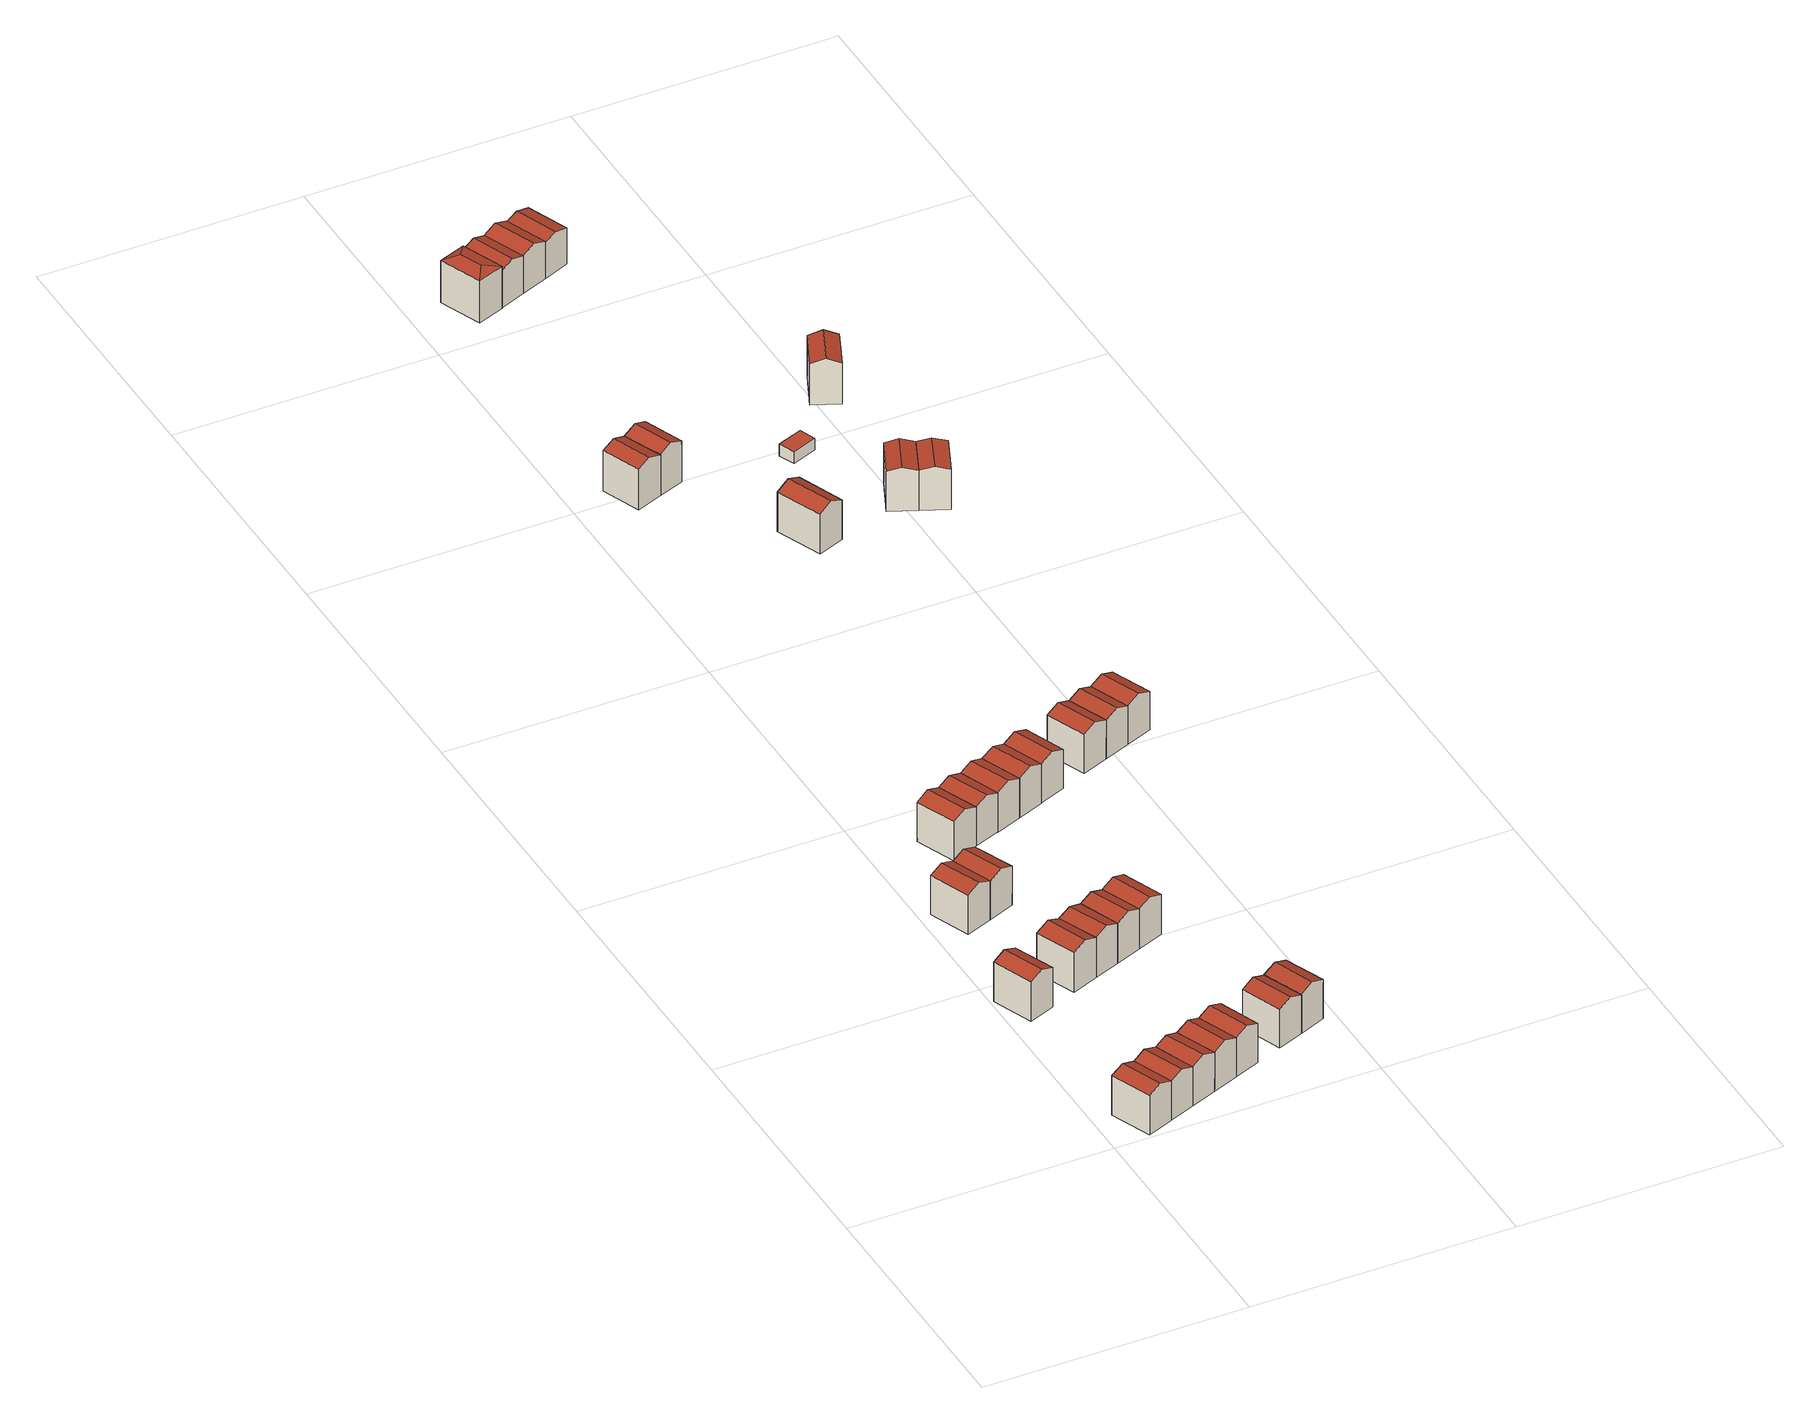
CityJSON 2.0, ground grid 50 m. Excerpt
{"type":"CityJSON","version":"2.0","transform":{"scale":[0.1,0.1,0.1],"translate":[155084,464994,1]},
"CityObjects":{
"building1":{"type":"Building","attributes":{"b3_bag_bag_overlap":0,"b3_bouwlagen":3,"b3_dak_type":"slanted","b3_extrusie":"standard","b3_h_dak_50p":9.57,"b3_h_dak_70p":9.92,"b3_h_dak_max":10.9,"b3_h_dak_min":7.51,"b3_h_maaiveld":1.79,"b3_h_nok":10.97,"b3_is_glas_dak":false,"b3_kas_warenhuis":false,"b3_kwaliteitsindicator":true,"b3_mutatie_ahn3_ahn4":false,"b3_mutatie_ahn4_ahn5":false,"b3_n_nok":1,"b3_n_vlakken":3,"b3_opp_buitenmuur":63.21,"b3_opp_dak_plat":0,"b3_opp_dak_schuin":59.19,"b3_opp_grond":45.52,"b3_opp_scheidingsmuur":123.65,"b3_rmse_lod12":1.19,"b3_rmse_lod13":1.19,"b3_rmse_lod22":0.216,"b3_t_run":28,"b3_val3dity_lod12":"[]","b3_val3dity_lod13":"[]","b3_val3dity_lod22":"[]","b3_volume_lod12":371.39,"b3_volume_lod13":371.39,"b3_volume_lod22":339.4,"geconstateerd":false,"oorspronkelijkbouwjaar":1986,"status":"Pand in gebruik"},"children":["building1-1"]},
"building1-1":{"type":"BuildingPart","parents":["building1"],"geometry":[{"type":"Solid","lod":"2.2","boundaries":[[[[0,1,2,3]],[[4,5,6,7]],[[5,4,1,0]],[[4,7,8,2,1]],[[9,8,7,6]],[[8,9,3,2]],[[9,6,5,0,3]]]],"semantics":{"surfaces":[{"type":"GroundSurface"},{"type":"RoofSurface"},{"type":"WallSurface"}],"values":[[0,1,2,2,1,2,2]]}}]},
"building2":{"type":"Building","attributes":{"b3_bag_bag_overlap":0,"b3_bouwlagen":3,"b3_dak_type":"slanted","b3_extrusie":"standard","b3_h_dak_50p":9.21,"b3_h_dak_70p":9.93,"b3_h_dak_max":10.89,"b3_h_dak_min":7.52,"b3_h_maaiveld":1.79,"b3_h_nok":10.96,"b3_is_glas_dak":false,"b3_kas_warenhuis":false,"b3_kwaliteitsindicator":true,"b3_mutatie_ahn3_ahn4":false,"b3_mutatie_ahn4_ahn5":false,"b3_n_nok":1,"b3_n_vlakken":2,"b3_opp_buitenmuur":62.55,"b3_opp_dak_plat":0,"b3_opp_dak_schuin":59.15,"b3_opp_grond":45.51,"b3_opp_scheidingsmuur":123.66,"b3_rmse_lod12":1.22,"b3_rmse_lod13":1.22,"b3_rmse_lod22":0.0332,"b3_t_run":32,"b3_val3dity_lod12":"[]","b3_val3dity_lod13":"[]","b3_val3dity_lod22":"[]","b3_volume_lod12":369.56,"b3_volume_lod13":369.56,"b3_volume_lod22":338.26,"geconstateerd":false,"oorspronkelijkbouwjaar":1986,"status":"Pand in gebruik"},"children":["building2-1"]},
"building2-1":{"type":"BuildingPart","parents":["building2"],"geometry":[{"type":"Solid","lod":"2.2","boundaries":[[[[10,11,3,2]],[[12,13,14,15]],[[13,12,11,10]],[[12,15,16,3,11]],[[17,16,15,14]],[[16,17,2,3]],[[17,14,13,10,2]]]],"semantics":{"surfaces":[{"type":"GroundSurface"},{"type":"RoofSurface"},{"type":"WallSurface"}],"values":[[0,1,2,2,1,2,2]]}}]},
"building3":{"type":"Building","attributes":{"b3_bag_bag_overlap":0,"b3_bouwlagen":3,"b3_dak_type":"slanted","b3_extrusie":"standard","b3_h_dak_50p":9.22,"b3_h_dak_70p":9.88,"b3_h_dak_max":10.93,"b3_h_dak_min":7.5,"b3_h_maaiveld":1.59,"b3_h_nok":10.94,"b3_is_glas_dak":false,"b3_kas_warenhuis":false,"b3_kwaliteitsindicator":true,"b3_mutatie_ahn3_ahn4":false,"b3_mutatie_ahn4_ahn5":false,"b3_n_nok":1,"b3_n_vlakken":2,"b3_opp_buitenmuur":64.12,"b3_opp_dak_plat":0,"b3_opp_dak_schuin":59.35,"b3_opp_grond":45.55,"b3_opp_scheidingsmuur":126.65,"b3_rmse_lod12":1.21,"b3_rmse_lod13":1.21,"b3_rmse_lod22":0.015,"b3_t_run":23,"b3_val3dity_lod12":"[]","b3_val3dity_lod13":"[]","b3_val3dity_lod22":"[]","b3_volume_lod12":376,"b3_volume_lod13":376,"b3_volume_lod22":346.13,"geconstateerd":false,"oorspronkelijkbouwjaar":1986,"status":"Pand in gebruik"},"children":["building3-1"]},
"building3-1":{"type":"BuildingPart","parents":["building3"],"geometry":[{"type":"Solid","lod":"2.2","boundaries":[[[[18,19,20,21]],[[22,23,24,25]],[[23,22,19,18]],[[22,25,26,20,19]],[[27,26,25,24]],[[26,27,21,20]],[[27,24,23,18,21]]]],"semantics":{"surfaces":[{"type":"GroundSurface"},{"type":"RoofSurface"},{"type":"WallSurface"}],"values":[[0,1,2,2,1,2,2]]}}]},
"building4":{"type":"Building","attributes":{"b3_bag_bag_overlap":0,"b3_bouwlagen":3,"b3_dak_type":"slanted","b3_extrusie":"standard","b3_h_dak_50p":9.2,"b3_h_dak_70p":9.89,"b3_h_dak_max":10.91,"b3_h_dak_min":7.52,"b3_h_maaiveld":1.79,"b3_h_nok":10.92,"b3_is_glas_dak":false,"b3_kas_warenhuis":false,"b3_kwaliteitsindicator":true,"b3_mutatie_ahn3_ahn4":false,"b3_mutatie_ahn4_ahn5":false,"b3_n_nok":1,"b3_n_vlakken":2,"b3_opp_buitenmuur":61.74,"b3_opp_dak_plat":0,"b3_opp_dak_schuin":59.28,"b3_opp_grond":45.51,"b3_opp_scheidingsmuur":123.32,"b3_rmse_lod12":1.21,"b3_rmse_lod13":1.21,"b3_rmse_lod22":0.0141,"b3_t_run":23,"b3_val3dity_lod12":"[]","b3_val3dity_lod13":"[]","b3_val3dity_lod22":"[]","b3_volume_lod12":367.43,"b3_volume_lod13":367.43,"b3_volume_lod22":336.53,"geconstateerd":false,"oorspronkelijkbouwjaar":1986,"status":"Pand in gebruik"},"children":["building4-1"]},
"building4-1":{"type":"BuildingPart","parents":["building4"],"geometry":[{"type":"Solid","lod":"2.2","boundaries":[[[[28,29,11,10]],[[30,31,32,33]],[[31,30,29,28]],[[30,33,12,11,29]],[[13,12,33,32]],[[12,13,10,11]],[[13,32,31,28,10]]]],"semantics":{"surfaces":[{"type":"GroundSurface"},{"type":"RoofSurface"},{"type":"WallSurface"}],"values":[[0,1,2,2,1,2,2]]}}]},
"building5":{"type":"Building","attributes":{"b3_bag_bag_overlap":0,"b3_bouwlagen":3,"b3_dak_type":"slanted","b3_extrusie":"standard","b3_h_dak_50p":9.19,"b3_h_dak_70p":9.92,"b3_h_dak_max":10.9,"b3_h_dak_min":7.54,"b3_h_maaiveld":1.79,"b3_h_nok":10.95,"b3_is_glas_dak":false,"b3_kas_warenhuis":false,"b3_kwaliteitsindicator":true,"b3_mutatie_ahn3_ahn4":false,"b3_mutatie_ahn4_ahn5":false,"b3_n_nok":1,"b3_n_vlakken":2,"b3_opp_buitenmuur":62.65,"b3_opp_dak_plat":0,"b3_opp_dak_schuin":59.19,"b3_opp_grond":45.51,"b3_opp_scheidingsmuur":123.49,"b3_rmse_lod12":1.23,"b3_rmse_lod13":1.23,"b3_rmse_lod22":0.0366,"b3_t_run":32,"b3_val3dity_lod12":"[]","b3_val3dity_lod13":"[]","b3_val3dity_lod22":"[]","b3_volume_lod12":368.09,"b3_volume_lod13":368.09,"b3_volume_lod22":338.19,"geconstateerd":false,"oorspronkelijkbouwjaar":1986,"status":"Pand in gebruik"},"children":["building5-1"]},
"building5-1":{"type":"BuildingPart","parents":["building5"],"geometry":[{"type":"Solid","lod":"2.2","boundaries":[[[[34,35,29,28]],[[36,37,38,39]],[[37,36,35,34]],[[36,39,30,29,35]],[[31,30,39,38]],[[30,31,28,29]],[[31,38,37,34,28]]]],"semantics":{"surfaces":[{"type":"GroundSurface"},{"type":"RoofSurface"},{"type":"WallSurface"}],"values":[[0,1,2,2,1,2,2]]}}]},
"building6":{"type":"Building","attributes":{"b3_bag_bag_overlap":0,"b3_bouwlagen":3,"b3_dak_type":"slanted","b3_extrusie":"standard","b3_h_dak_50p":9.23,"b3_h_dak_70p":9.88,"b3_h_dak_max":10.94,"b3_h_dak_min":7.5,"b3_h_maaiveld":1.81,"b3_h_nok":10.95,"b3_is_glas_dak":false,"b3_kas_warenhuis":false,"b3_kwaliteitsindicator":true,"b3_mutatie_ahn3_ahn4":false,"b3_mutatie_ahn4_ahn5":false,"b3_n_nok":1,"b3_n_vlakken":2,"b3_opp_buitenmuur":63.54,"b3_opp_dak_plat":0,"b3_opp_dak_schuin":59.78,"b3_opp_grond":46.08,"b3_opp_scheidingsmuur":122.93,"b3_rmse_lod12":1.23,"b3_rmse_lod13":1.23,"b3_rmse_lod22":0.0319,"b3_t_run":31,"b3_val3dity_lod12":"[]","b3_val3dity_lod13":"[]","b3_val3dity_lod22":"[]","b3_volume_lod12":371.84,"b3_volume_lod13":371.84,"b3_volume_lod22":341.47,"geconstateerd":false,"oorspronkelijkbouwjaar":1986,"status":"Pand in gebruik"},"children":["building6-1"]},
"building6-1":{"type":"BuildingPart","parents":["building6"],"geometry":[{"type":"Solid","lod":"2.2","boundaries":[[[[40,41,42,43]],[[44,45,46,47]],[[45,44,41,40]],[[44,47,48,42,41]],[[49,48,47,46]],[[48,49,43,42]],[[49,46,45,40,43]]]],"semantics":{"surfaces":[{"type":"GroundSurface"},{"type":"RoofSurface"},{"type":"WallSurface"}],"values":[[0,1,2,2,1,2,2]]}}]},
"building7":{"type":"Building","attributes":{"b3_bag_bag_overlap":0,"b3_bouwlagen":3,"b3_dak_type":"slanted","b3_extrusie":"standard","b3_h_dak_50p":9.2,"b3_h_dak_70p":9.91,"b3_h_dak_max":10.94,"b3_h_dak_min":7.54,"b3_h_maaiveld":1.59,"b3_h_nok":10.96,"b3_is_glas_dak":false,"b3_kas_warenhuis":false,"b3_kwaliteitsindicator":true,"b3_mutatie_ahn3_ahn4":false,"b3_mutatie_ahn4_ahn5":false,"b3_n_nok":1,"b3_n_vlakken":2,"b3_opp_buitenmuur":65.52,"b3_opp_dak_plat":0,"b3_opp_dak_schuin":59.29,"b3_opp_grond":45.55,"b3_opp_scheidingsmuur":126.24,"b3_rmse_lod12":1.23,"b3_rmse_lod13":1.23,"b3_rmse_lod22":0.0423,"b3_t_run":24,"b3_val3dity_lod12":"[]","b3_val3dity_lod13":"[]","b3_val3dity_lod22":"[]","b3_volume_lod12":378.35,"b3_volume_lod13":378.35,"b3_volume_lod22":347.65,"geconstateerd":false,"oorspronkelijkbouwjaar":1986,"status":"Pand in gebruik"},"children":["building7-1"]},
"building7-1":{"type":"BuildingPart","parents":["building7"],"geometry":[{"type":"Solid","lod":"2.2","boundaries":[[[[50,51,52,53]],[[54,55,56,57]],[[55,54,51,50]],[[54,57,58,52,51]],[[59,58,57,56]],[[58,59,53,52]],[[59,56,55,50,53]]]],"semantics":{"surfaces":[{"type":"GroundSurface"},{"type":"RoofSurface"},{"type":"WallSurface"}],"values":[[0,1,2,2,1,2,2]]}}]},
"building8":{"type":"Building","attributes":{"b3_bag_bag_overlap":0,"b3_bouwlagen":3,"b3_dak_type":"slanted","b3_extrusie":"standard","b3_h_dak_50p":9.73,"b3_h_dak_70p":9.93,"b3_h_dak_max":10.87,"b3_h_dak_min":7.56,"b3_h_maaiveld":1.79,"b3_h_nok":10.98,"b3_is_glas_dak":false,"b3_kas_warenhuis":false,"b3_kwaliteitsindicator":true,"b3_mutatie_ahn3_ahn4":false,"b3_mutatie_ahn4_ahn5":false,"b3_n_nok":1,"b3_n_vlakken":3,"b3_opp_buitenmuur":70.1,"b3_opp_dak_plat":0,"b3_opp_dak_schuin":65.1,"b3_opp_grond":45.51,"b3_opp_scheidingsmuur":124.49,"b3_rmse_lod12":1.22,"b3_rmse_lod13":1.22,"b3_rmse_lod22":0.113,"b3_t_run":24,"b3_val3dity_lod12":"[]","b3_val3dity_lod13":"[]","b3_val3dity_lod22":"[]","b3_volume_lod12":370.8,"b3_volume_lod13":370.8,"b3_volume_lod22":342.96,"geconstateerd":false,"oorspronkelijkbouwjaar":1986,"status":"Pand in gebruik"},"children":["building8-1"]},
"building8-1":{"type":"BuildingPart","parents":["building8"],"geometry":[{"type":"Solid","lod":"2.2","boundaries":[[[[60,61,35,34]],[[62,63,64,65]],[[63,62,61,60]],[[62,65,36,35,61]],[[37,36,65,64]],[[36,37,34,35]],[[37,64,63,60,34]]]],"semantics":{"surfaces":[{"type":"GroundSurface"},{"type":"RoofSurface"},{"type":"WallSurface"}],"values":[[0,1,2,2,1,2,2]]}}]},
"building9":{"type":"Building","attributes":{"b3_bag_bag_overlap":0,"b3_bouwlagen":3,"b3_dak_type":"slanted","b3_extrusie":"standard","b3_h_dak_50p":9.16,"b3_h_dak_70p":9.91,"b3_h_dak_max":10.93,"b3_h_dak_min":7.51,"b3_h_maaiveld":1.77,"b3_h_nok":10.93,"b3_is_glas_dak":false,"b3_kas_warenhuis":false,"b3_kwaliteitsindicator":true,"b3_mutatie_ahn3_ahn4":false,"b3_mutatie_ahn4_ahn5":false,"b3_n_nok":1,"b3_n_vlakken":2,"b3_opp_buitenmuur":124.69,"b3_opp_dak_plat":0,"b3_opp_dak_schuin":60.1,"b3_opp_grond":46.03,"b3_opp_scheidingsmuur":61.59,"b3_rmse_lod12":1.23,"b3_rmse_lod13":1.23,"b3_rmse_lod22":0.0224,"b3_t_run":31,"b3_val3dity_lod12":"[]","b3_val3dity_lod13":"[]","b3_val3dity_lod22":"[]","b3_volume_lod12":371.54,"b3_volume_lod13":371.54,"b3_volume_lod22":341.38,"geconstateerd":false,"oorspronkelijkbouwjaar":1986,"status":"Pand in gebruik"},"children":["building9-1"]},
"building9-1":{"type":"BuildingPart","parents":["building9"],"geometry":[{"type":"Solid","lod":"2.2","boundaries":[[[[41,40,66,67]],[[68,69,70,71]],[[69,68,40,41]],[[68,71,72,66,40]],[[73,72,71,70]],[[72,73,67,66]],[[73,70,69,41,67]]]],"semantics":{"surfaces":[{"type":"GroundSurface"},{"type":"RoofSurface"},{"type":"WallSurface"}],"values":[[0,1,2,2,1,2,2]]}}]},
"building10":{"type":"Building","attributes":{"b3_bag_bag_overlap":0,"b3_bouwlagen":3,"b3_dak_type":"slanted","b3_extrusie":"standard","b3_h_dak_50p":9.15,"b3_h_dak_70p":9.87,"b3_h_dak_max":10.9,"b3_h_dak_min":7.54,"b3_h_maaiveld":1.59,"b3_h_nok":10.94,"b3_is_glas_dak":false,"b3_kas_warenhuis":false,"b3_kwaliteitsindicator":true,"b3_mutatie_ahn3_ahn4":false,"b3_mutatie_ahn4_ahn5":false,"b3_n_nok":1,"b3_n_vlakken":2,"b3_opp_buitenmuur":63.95,"b3_opp_dak_plat":0,"b3_opp_dak_schuin":59.28,"b3_opp_grond":45.54,"b3_opp_scheidingsmuur":126.84,"b3_rmse_lod12":1.24,"b3_rmse_lod13":1.24,"b3_rmse_lod22":0.0258,"b3_t_run":24,"b3_val3dity_lod12":"[]","b3_val3dity_lod13":"[]","b3_val3dity_lod22":"[]","b3_volume_lod12":376.8,"b3_volume_lod13":376.8,"b3_volume_lod22":346,"geconstateerd":false,"oorspronkelijkbouwjaar":1986,"status":"Pand in gebruik"},"children":["building10-1"]},
"building10-1":{"type":"BuildingPart","parents":["building10"],"geometry":[{"type":"Solid","lod":"2.2","boundaries":[[[[52,74,75,53]],[[58,76,77,74,52]],[[78,77,76,79]],[[77,78,75,74]],[[78,79,59,53,75]],[[58,59,79,76]],[[59,58,52,53]]]],"semantics":{"surfaces":[{"type":"GroundSurface"},{"type":"WallSurface"},{"type":"RoofSurface"}],"values":[[0,1,2,1,1,2,1]]}}]},
"building11":{"type":"Building","attributes":{"b3_bag_bag_overlap":0,"b3_bouwlagen":3,"b3_dak_type":"slanted","b3_extrusie":"standard","b3_h_dak_50p":9.21,"b3_h_dak_70p":9.93,"b3_h_dak_max":10.91,"b3_h_dak_min":7.51,"b3_h_maaiveld":1.78,"b3_h_nok":10.93,"b3_is_glas_dak":false,"b3_kas_warenhuis":false,"b3_kwaliteitsindicator":true,"b3_mutatie_ahn3_ahn4":false,"b3_mutatie_ahn4_ahn5":false,"b3_n_nok":1,"b3_n_vlakken":2,"b3_opp_buitenmuur":123.93,"b3_opp_dak_plat":0,"b3_opp_dak_schuin":59.59,"b3_opp_grond":45.73,"b3_opp_scheidingsmuur":61.86,"b3_rmse_lod12":1.23,"b3_rmse_lod13":1.23,"b3_rmse_lod22":0.0136,"b3_t_run":38,"b3_val3dity_lod12":"[]","b3_val3dity_lod13":"[]","b3_val3dity_lod22":"[]","b3_volume_lod12":370.49,"b3_volume_lod13":370.49,"b3_volume_lod22":338.74,"geconstateerd":false,"oorspronkelijkbouwjaar":1986,"status":"Pand in gebruik"},"children":["building11-1"]},
"building11-1":{"type":"BuildingPart","parents":["building11"],"geometry":[{"type":"Solid","lod":"2.2","boundaries":[[[[80,81,82,83]],[[84,85,86,81,80]],[[87,86,85,88]],[[86,87,82,81]],[[87,88,89,83,82]],[[84,89,88,85]],[[89,84,80,83]]]],"semantics":{"surfaces":[{"type":"GroundSurface"},{"type":"WallSurface"},{"type":"RoofSurface"}],"values":[[0,1,2,1,1,2,1]]}}]},
"building12":{"type":"Building","attributes":{"b3_bag_bag_overlap":0,"b3_bouwlagen":3,"b3_dak_type":"slanted","b3_extrusie":"standard","b3_h_dak_50p":9.18,"b3_h_dak_70p":9.89,"b3_h_dak_max":10.93,"b3_h_dak_min":7.49,"b3_h_maaiveld":1.59,"b3_h_nok":10.94,"b3_is_glas_dak":false,"b3_kas_warenhuis":false,"b3_kwaliteitsindicator":true,"b3_mutatie_ahn3_ahn4":false,"b3_mutatie_ahn4_ahn5":false,"b3_n_nok":1,"b3_n_vlakken":2,"b3_opp_buitenmuur":64.25,"b3_opp_dak_plat":0,"b3_opp_dak_schuin":59.3,"b3_opp_grond":45.53,"b3_opp_scheidingsmuur":126.75,"b3_rmse_lod12":1.23,"b3_rmse_lod13":1.23,"b3_rmse_lod22":0.0129,"b3_t_run":32,"b3_val3dity_lod12":"[]","b3_val3dity_lod13":"[]","b3_val3dity_lod22":"[]","b3_volume_lod12":376.88,"b3_volume_lod13":376.88,"b3_volume_lod22":346.39,"geconstateerd":false,"oorspronkelijkbouwjaar":1986,"status":"Pand in gebruik"},"children":["building12-1"]},
"building12-1":{"type":"BuildingPart","parents":["building12"],"geometry":[{"type":"Solid","lod":"2.2","boundaries":[[[[75,74,90,91]],[[77,78,92,93]],[[78,77,74,75]],[[77,93,94,90,74]],[[95,94,93,92]],[[94,95,91,90]],[[95,92,78,75,91]]]],"semantics":{"surfaces":[{"type":"GroundSurface"},{"type":"RoofSurface"},{"type":"WallSurface"}],"values":[[0,1,2,2,1,2,2]]}}]},
"building13":{"type":"Building","attributes":{"b3_bag_bag_overlap":0,"b3_bouwlagen":3,"b3_dak_type":"slanted","b3_extrusie":"standard","b3_h_dak_50p":9.15,"b3_h_dak_70p":9.85,"b3_h_dak_max":10.9,"b3_h_dak_min":7.49,"b3_h_maaiveld":1.79,"b3_h_nok":10.91,"b3_is_glas_dak":false,"b3_kas_warenhuis":false,"b3_kwaliteitsindicator":true,"b3_mutatie_ahn3_ahn4":false,"b3_mutatie_ahn4_ahn5":false,"b3_n_nok":1,"b3_n_vlakken":2,"b3_opp_buitenmuur":61.86,"b3_opp_dak_plat":0,"b3_opp_dak_schuin":59.13,"b3_opp_grond":45.5,"b3_opp_scheidingsmuur":123.39,"b3_rmse_lod12":1.22,"b3_rmse_lod13":1.22,"b3_rmse_lod22":0.0129,"b3_t_run":21,"b3_val3dity_lod12":"[]","b3_val3dity_lod13":"[]","b3_val3dity_lod22":"[]","b3_volume_lod12":366.51,"b3_volume_lod13":366.51,"b3_volume_lod22":336.6,"geconstateerd":false,"oorspronkelijkbouwjaar":1986,"status":"Pand in gebruik"},"children":["building13-1"]},
"building13-1":{"type":"BuildingPart","parents":["building13"],"geometry":[{"type":"Solid","lod":"2.2","boundaries":[[[[96,97,98,99]],[[100,101,102,103]],[[101,100,97,96]],[[100,103,104,98,97]],[[105,104,103,102]],[[104,105,99,98]],[[105,102,101,96,99]]]],"semantics":{"surfaces":[{"type":"GroundSurface"},{"type":"RoofSurface"},{"type":"WallSurface"}],"values":[[0,1,2,2,1,2,2]]}}]},
"building14":{"type":"Building","attributes":{"b3_bag_bag_overlap":0,"b3_bouwlagen":3,"b3_dak_type":"slanted","b3_extrusie":"standard","b3_h_dak_50p":9.17,"b3_h_dak_70p":9.9,"b3_h_dak_max":10.9,"b3_h_dak_min":7.5,"b3_h_maaiveld":1.76,"b3_h_nok":10.92,"b3_is_glas_dak":false,"b3_kas_warenhuis":false,"b3_kwaliteitsindicator":true,"b3_mutatie_ahn3_ahn4":false,"b3_mutatie_ahn4_ahn5":false,"b3_n_nok":1,"b3_n_vlakken":2,"b3_opp_buitenmuur":62.11,"b3_opp_dak_plat":0,"b3_opp_dak_schuin":59.36,"b3_opp_grond":45.6,"b3_opp_scheidingsmuur":123.78,"b3_rmse_lod12":1.23,"b3_rmse_lod13":1.23,"b3_rmse_lod22":0.0158,"b3_t_run":23,"b3_val3dity_lod12":"[]","b3_val3dity_lod13":"[]","b3_val3dity_lod22":"[]","b3_volume_lod12":369.18,"b3_volume_lod13":369.18,"b3_volume_lod22":338.16,"geconstateerd":false,"oorspronkelijkbouwjaar":1986,"status":"Pand in gebruik"},"children":["building14-1"]},
"building14-1":{"type":"BuildingPart","parents":["building14"],"geometry":[{"type":"Solid","lod":"2.2","boundaries":[[[[80,83,106,107]],[[89,84,108,109]],[[84,89,83,80]],[[89,109,110,106,83]],[[111,110,109,108]],[[110,111,107,106]],[[111,108,84,80,107]]]],"semantics":{"surfaces":[{"type":"GroundSurface"},{"type":"RoofSurface"},{"type":"WallSurface"}],"values":[[0,1,2,2,1,2,2]]}}]},
"building15":{"type":"Building","attributes":{"b3_bag_bag_overlap":0,"b3_bouwlagen":3,"b3_dak_type":"slanted","b3_extrusie":"standard","b3_h_dak_50p":9.13,"b3_h_dak_70p":9.87,"b3_h_dak_max":10.92,"b3_h_dak_min":7.53,"b3_h_maaiveld":1.61,"b3_h_nok":10.94,"b3_is_glas_dak":false,"b3_kas_warenhuis":false,"b3_kwaliteitsindicator":true,"b3_mutatie_ahn3_ahn4":false,"b3_mutatie_ahn4_ahn5":false,"b3_n_nok":1,"b3_n_vlakken":2,"b3_opp_buitenmuur":127.01,"b3_opp_dak_plat":0,"b3_opp_dak_schuin":59.32,"b3_opp_grond":45.52,"b3_opp_scheidingsmuur":63.29,"b3_rmse_lod12":1.24,"b3_rmse_lod13":1.24,"b3_rmse_lod22":0.018,"b3_t_run":39,"b3_val3dity_lod12":"[]","b3_val3dity_lod13":"[]","b3_val3dity_lod22":"[]","b3_volume_lod12":375.11,"b3_volume_lod13":375.11,"b3_volume_lod22":345.21,"geconstateerd":false,"oorspronkelijkbouwjaar":1986,"status":"Pand in gebruik"},"children":["building15-1"]},
"building15-1":{"type":"BuildingPart","parents":["building15"],"geometry":[{"type":"Solid","lod":"2.2","boundaries":[[[[112,113,91,90]],[[114,115,116,117]],[[115,114,113,112]],[[114,117,95,91,113]],[[94,95,117,116]],[[95,94,90,91]],[[94,116,115,112,90]]]],"semantics":{"surfaces":[{"type":"GroundSurface"},{"type":"RoofSurface"},{"type":"WallSurface"}],"values":[[0,1,2,2,1,2,2]]}}]},
"building16":{"type":"Building","attributes":{"b3_bag_bag_overlap":0,"b3_bouwlagen":3,"b3_dak_type":"slanted","b3_extrusie":"standard","b3_h_dak_50p":9.2,"b3_h_dak_70p":9.95,"b3_h_dak_max":10.89,"b3_h_dak_min":7.55,"b3_h_maaiveld":1.75,"b3_h_nok":10.94,"b3_is_glas_dak":false,"b3_kas_warenhuis":false,"b3_kwaliteitsindicator":true,"b3_mutatie_ahn3_ahn4":false,"b3_mutatie_ahn4_ahn5":false,"b3_n_nok":1,"b3_n_vlakken":2,"b3_opp_buitenmuur":125.82,"b3_opp_dak_plat":0,"b3_opp_dak_schuin":59.18,"b3_opp_grond":45.56,"b3_opp_scheidingsmuur":61.69,"b3_rmse_lod12":1.23,"b3_rmse_lod13":1.23,"b3_rmse_lod22":0.0382,"b3_t_run":29,"b3_val3dity_lod12":"[]","b3_val3dity_lod13":"[]","b3_val3dity_lod22":"[]","b3_volume_lod12":371.69,"b3_volume_lod13":371.69,"b3_volume_lod22":340.58,"geconstateerd":false,"oorspronkelijkbouwjaar":1986,"status":"Pand in gebruik"},"children":["building16-1"]},
"building16-1":{"type":"BuildingPart","parents":["building16"],"geometry":[{"type":"Solid","lod":"2.2","boundaries":[[[[98,118,119,99]],[[120,121,122,118,98]],[[123,122,121,124]],[[122,123,119,118]],[[123,124,125,99,119]],[[120,125,124,121]],[[125,120,98,99]]]],"semantics":{"surfaces":[{"type":"GroundSurface"},{"type":"WallSurface"},{"type":"RoofSurface"}],"values":[[0,1,2,1,1,2,1]]}}]},
"building17":{"type":"Building","attributes":{"b3_bag_bag_overlap":0,"b3_bouwlagen":3,"b3_dak_type":"slanted","b3_extrusie":"standard","b3_h_dak_50p":9.18,"b3_h_dak_70p":9.89,"b3_h_dak_max":10.9,"b3_h_dak_min":7.49,"b3_h_maaiveld":1.74,"b3_h_nok":10.93,"b3_is_glas_dak":false,"b3_kas_warenhuis":false,"b3_kwaliteitsindicator":true,"b3_mutatie_ahn3_ahn4":false,"b3_mutatie_ahn4_ahn5":false,"b3_n_nok":1,"b3_n_vlakken":2,"b3_opp_buitenmuur":62.56,"b3_opp_dak_plat":0,"b3_opp_dak_schuin":59.42,"b3_opp_grond":45.58,"b3_opp_scheidingsmuur":124.1,"b3_rmse_lod12":1.25,"b3_rmse_lod13":1.25,"b3_rmse_lod22":0.0127,"b3_t_run":22,"b3_val3dity_lod12":"[]","b3_val3dity_lod13":"[]","b3_val3dity_lod22":"[]","b3_volume_lod12":371.29,"b3_volume_lod13":371.29,"b3_volume_lod22":339.53,"geconstateerd":false,"oorspronkelijkbouwjaar":1986,"status":"Pand in gebruik"},"children":["building17-1"]},
"building17-1":{"type":"BuildingPart","parents":["building17"],"geometry":[{"type":"Solid","lod":"2.2","boundaries":[[[[126,127,128,129]],[[130,131,132,133]],[[131,130,127,126]],[[130,133,111,128,127]],[[110,111,133,132]],[[111,110,129,128]],[[110,132,131,126,129]]]],"semantics":{"surfaces":[{"type":"GroundSurface"},{"type":"RoofSurface"},{"type":"WallSurface"}],"values":[[0,1,2,2,1,2,2]]}}]},
"building18":{"type":"Building","attributes":{"b3_bag_bag_overlap":0,"b3_bouwlagen":3,"b3_dak_type":"slanted","b3_extrusie":"standard","b3_h_dak_50p":9.16,"b3_h_dak_70p":9.89,"b3_h_dak_max":10.89,"b3_h_dak_min":7.51,"b3_h_maaiveld":1.74,"b3_h_nok":10.94,"b3_is_glas_dak":false,"b3_kas_warenhuis":false,"b3_kwaliteitsindicator":true,"b3_mutatie_ahn3_ahn4":false,"b3_mutatie_ahn4_ahn5":false,"b3_n_nok":1,"b3_n_vlakken":2,"b3_opp_buitenmuur":63.15,"b3_opp_dak_plat":0,"b3_opp_dak_schuin":59.32,"b3_opp_grond":45.58,"b3_opp_scheidingsmuur":124.29,"b3_rmse_lod12":1.24,"b3_rmse_lod13":1.24,"b3_rmse_lod22":0.034,"b3_t_run":22,"b3_val3dity_lod12":"[]","b3_val3dity_lod13":"[]","b3_val3dity_lod22":"[]","b3_volume_lod12":371.7,"b3_volume_lod13":371.7,"b3_volume_lod22":340.66,"geconstateerd":false,"oorspronkelijkbouwjaar":1986,"status":"Pand in gebruik"},"children":["building18-1"]},
"building18-1":{"type":"BuildingPart","parents":["building18"],"geometry":[{"type":"Solid","lod":"2.2","boundaries":[[[[134,135,127,126]],[[136,137,138,139]],[[137,136,135,134]],[[136,139,130,127,135]],[[131,130,139,138]],[[130,131,126,127]],[[131,138,137,134,126]]]],"semantics":{"surfaces":[{"type":"GroundSurface"},{"type":"RoofSurface"},{"type":"WallSurface"}],"values":[[0,1,2,2,1,2,2]]}}]},
"building19":{"type":"Building","attributes":{"b3_bag_bag_overlap":0,"b3_bouwlagen":3,"b3_dak_type":"slanted","b3_extrusie":"standard","b3_h_dak_50p":9.19,"b3_h_dak_70p":9.95,"b3_h_dak_max":10.91,"b3_h_dak_min":7.49,"b3_h_maaiveld":1.76,"b3_h_nok":10.96,"b3_is_glas_dak":false,"b3_kas_warenhuis":false,"b3_kwaliteitsindicator":true,"b3_mutatie_ahn3_ahn4":false,"b3_mutatie_ahn4_ahn5":false,"b3_n_nok":1,"b3_n_vlakken":2,"b3_opp_buitenmuur":63.32,"b3_opp_dak_plat":0,"b3_opp_dak_schuin":59.4,"b3_opp_grond":45.59,"b3_opp_scheidingsmuur":123.5,"b3_rmse_lod12":1.24,"b3_rmse_lod13":1.24,"b3_rmse_lod22":0.0838,"b3_t_run":35,"b3_val3dity_lod12":"[]","b3_val3dity_lod13":"[]","b3_val3dity_lod22":"[]","b3_volume_lod12":371.27,"b3_volume_lod13":371.27,"b3_volume_lod22":339.79,"geconstateerd":false,"oorspronkelijkbouwjaar":1986,"status":"Pand in gebruik"},"children":["building19-1"]},
"building19-1":{"type":"BuildingPart","parents":["building19"],"geometry":[{"type":"Solid","lod":"2.2","boundaries":[[[[140,141,142,143]],[[137,136,144,145]],[[136,137,141,140]],[[137,145,146,142,141]],[[147,146,145,144]],[[146,147,143,142]],[[147,144,136,140,143]]]],"semantics":{"surfaces":[{"type":"GroundSurface"},{"type":"RoofSurface"},{"type":"WallSurface"}],"values":[[0,1,2,2,1,2,2]]}}]},
"building20":{"type":"Building","attributes":{"b3_bag_bag_overlap":0,"b3_bouwlagen":3,"b3_dak_type":"slanted","b3_extrusie":"standard","b3_h_dak_50p":9.3,"b3_h_dak_70p":10.09,"b3_h_dak_max":11.2,"b3_h_dak_min":7.55,"b3_h_maaiveld":1.67,"b3_h_nok":11.28,"b3_is_glas_dak":false,"b3_kas_warenhuis":false,"b3_kwaliteitsindicator":true,"b3_mutatie_ahn3_ahn4":false,"b3_mutatie_ahn4_ahn5":false,"b3_n_nok":1,"b3_n_vlakken":2,"b3_opp_buitenmuur":62.99,"b3_opp_dak_plat":0,"b3_opp_dak_schuin":59.62,"b3_opp_grond":43.7,"b3_opp_scheidingsmuur":125.58,"b3_rmse_lod12":1.32,"b3_rmse_lod13":1.32,"b3_rmse_lod22":0.0406,"b3_t_run":28,"b3_val3dity_lod12":"[]","b3_val3dity_lod13":"[]","b3_val3dity_lod22":"[]","b3_volume_lod12":368.26,"b3_volume_lod13":368.26,"b3_volume_lod22":338.25,"geconstateerd":false,"oorspronkelijkbouwjaar":1986,"status":"Pand in gebruik"},"children":["building20-1"]},
"building20-1":{"type":"BuildingPart","parents":["building20"],"geometry":[{"type":"Solid","lod":"2.2","boundaries":[[[[148,149,150,151]],[[152,153,154,155]],[[153,152,149,148]],[[152,155,156,150,149]],[[157,156,155,154]],[[156,157,151,150]],[[157,154,153,148,151]]]],"semantics":{"surfaces":[{"type":"GroundSurface"},{"type":"RoofSurface"},{"type":"WallSurface"}],"values":[[0,1,2,2,1,2,2]]}}]},
"building21":{"type":"Building","attributes":{"b3_bag_bag_overlap":0,"b3_bouwlagen":3,"b3_dak_type":"slanted","b3_extrusie":"standard","b3_h_dak_50p":9.18,"b3_h_dak_70p":9.92,"b3_h_dak_max":10.91,"b3_h_dak_min":7.5,"b3_h_maaiveld":1.77,"b3_h_nok":10.95,"b3_is_glas_dak":false,"b3_kas_warenhuis":false,"b3_kwaliteitsindicator":true,"b3_mutatie_ahn3_ahn4":false,"b3_mutatie_ahn4_ahn5":false,"b3_n_nok":1,"b3_n_vlakken":2,"b3_opp_buitenmuur":62.98,"b3_opp_dak_plat":0,"b3_opp_dak_schuin":59.3,"b3_opp_grond":45.53,"b3_opp_scheidingsmuur":123.55,"b3_rmse_lod12":1.26,"b3_rmse_lod13":1.26,"b3_rmse_lod22":0.0366,"b3_t_run":30,"b3_val3dity_lod12":"[]","b3_val3dity_lod13":"[]","b3_val3dity_lod22":"[]","b3_volume_lod12":371.39,"b3_volume_lod13":371.39,"b3_volume_lod22":339.04,"geconstateerd":false,"oorspronkelijkbouwjaar":1986,"status":"Pand in gebruik"},"children":["building21-1"]},
"building21-1":{"type":"BuildingPart","parents":["building21"],"geometry":[{"type":"Solid","lod":"2.2","boundaries":[[[[158,159,160,161]],[[162,163,164,165]],[[163,162,159,158]],[[162,165,166,160,159]],[[167,166,165,164]],[[166,167,161,160]],[[167,164,163,158,161]]]],"semantics":{"surfaces":[{"type":"GroundSurface"},{"type":"RoofSurface"},{"type":"WallSurface"}],"values":[[0,1,2,2,1,2,2]]}}]},
"building22":{"type":"Building","attributes":{"b3_bag_bag_overlap":0,"b3_bouwlagen":3,"b3_dak_type":"slanted","b3_extrusie":"standard","b3_h_dak_50p":9.4,"b3_h_dak_70p":10.21,"b3_h_dak_max":11.2,"b3_h_dak_min":7.5,"b3_h_maaiveld":1.65,"b3_h_nok":11.29,"b3_is_glas_dak":false,"b3_kas_warenhuis":false,"b3_kwaliteitsindicator":true,"b3_mutatie_ahn3_ahn4":false,"b3_mutatie_ahn4_ahn5":false,"b3_n_nok":1,"b3_n_vlakken":2,"b3_opp_buitenmuur":61.04,"b3_opp_dak_plat":0,"b3_opp_dak_schuin":58.69,"b3_opp_grond":43.02,"b3_opp_scheidingsmuur":127.33,"b3_rmse_lod12":1.37,"b3_rmse_lod13":1.37,"b3_rmse_lod22":0.0386,"b3_t_run":20,"b3_val3dity_lod12":"[]","b3_val3dity_lod13":"[]","b3_val3dity_lod22":"[]","b3_volume_lod12":366.97,"b3_volume_lod13":366.97,"b3_volume_lod22":334.17,"geconstateerd":false,"oorspronkelijkbouwjaar":1986,"status":"Pand in gebruik"},"children":["building22-1"]},
"building22-1":{"type":"BuildingPart","parents":["building22"],"geometry":[{"type":"Solid","lod":"2.2","boundaries":[[[[148,168,169,149]],[[170,171,172,168,148]],[[173,172,171,174]],[[172,173,169,168]],[[173,174,175,149,169]],[[170,175,174,171]],[[175,170,148,149]]]],"semantics":{"surfaces":[{"type":"GroundSurface"},{"type":"WallSurface"},{"type":"RoofSurface"}],"values":[[0,1,2,1,1,2,1]]}}]},
"building23":{"type":"Building","attributes":{"b3_bag_bag_overlap":0,"b3_bouwlagen":3,"b3_dak_type":"slanted","b3_extrusie":"standard","b3_h_dak_50p":9.15,"b3_h_dak_70p":9.85,"b3_h_dak_max":10.9,"b3_h_dak_min":7.51,"b3_h_maaiveld":1.77,"b3_h_nok":10.92,"b3_is_glas_dak":false,"b3_kas_warenhuis":false,"b3_kwaliteitsindicator":true,"b3_mutatie_ahn3_ahn4":false,"b3_mutatie_ahn4_ahn5":false,"b3_n_nok":1,"b3_n_vlakken":2,"b3_opp_buitenmuur":61.88,"b3_opp_dak_plat":0,"b3_opp_dak_schuin":59.3,"b3_opp_grond":45.51,"b3_opp_scheidingsmuur":123.52,"b3_rmse_lod12":1.23,"b3_rmse_lod13":1.23,"b3_rmse_lod22":0.013,"b3_t_run":31,"b3_val3dity_lod12":"[]","b3_val3dity_lod13":"[]","b3_val3dity_lod22":"[]","b3_volume_lod12":366.86,"b3_volume_lod13":366.86,"b3_volume_lod22":337.18,"geconstateerd":false,"oorspronkelijkbouwjaar":1986,"status":"Pand in gebruik"},"children":["building23-1"]},
"building23-1":{"type":"BuildingPart","parents":["building23"],"geometry":[{"type":"Solid","lod":"2.2","boundaries":[[[[161,160,176,177]],[[178,179,180,181]],[[179,178,160,161]],[[178,181,182,176,160]],[[183,182,181,180]],[[182,183,177,176]],[[183,180,179,161,177]]]],"semantics":{"surfaces":[{"type":"GroundSurface"},{"type":"RoofSurface"},{"type":"WallSurface"}],"values":[[0,1,2,2,1,2,2]]}}]},
"building24":{"type":"Building","attributes":{"b3_bag_bag_overlap":0,"b3_bouwlagen":3,"b3_dak_type":"slanted","b3_extrusie":"standard","b3_h_dak_50p":9.67,"b3_h_dak_70p":9.99,"b3_h_dak_max":11.21,"b3_h_dak_min":4.71,"b3_h_maaiveld":1.77,"b3_h_nok":11.3,"b3_is_glas_dak":false,"b3_kas_warenhuis":false,"b3_kwaliteitsindicator":true,"b3_mutatie_ahn3_ahn4":false,"b3_mutatie_ahn4_ahn5":false,"b3_n_nok":1,"b3_n_vlakken":4,"b3_opp_buitenmuur":129.82,"b3_opp_dak_plat":0,"b3_opp_dak_schuin":71.54,"b3_opp_grond":52.75,"b3_opp_scheidingsmuur":66.05,"b3_rmse_lod12":2.24,"b3_rmse_lod13":2.24,"b3_rmse_lod22":0.682,"b3_t_run":30,"b3_val3dity_lod12":"[]","b3_val3dity_lod13":"[]","b3_val3dity_lod22":"[]","b3_volume_lod12":433.41,"b3_volume_lod13":433.41,"b3_volume_lod22":382.84,"geconstateerd":false,"oorspronkelijkbouwjaar":1985,"status":"Pand in gebruik"},"children":["building24-1"]},
"building24-1":{"type":"BuildingPart","parents":["building24"],"geometry":[{"type":"Solid","lod":"2.2","boundaries":[[[[184,185,186,187]],[[188,189,190,185,184]],[[191,190,189,192]],[[190,191,186,185]],[[191,192,193,187,186]],[[188,193,192,189]],[[193,188,184,187]]]],"semantics":{"surfaces":[{"type":"GroundSurface"},{"type":"WallSurface"},{"type":"RoofSurface"}],"values":[[0,1,2,1,1,2,1]]}}]},
"building25":{"type":"Building","attributes":{"b3_bag_bag_overlap":0,"b3_bouwlagen":3,"b3_dak_type":"slanted","b3_extrusie":"standard","b3_h_dak_50p":9.16,"b3_h_dak_70p":9.84,"b3_h_dak_max":10.9,"b3_h_dak_min":7.49,"b3_h_maaiveld":1.76,"b3_h_nok":10.93,"b3_is_glas_dak":false,"b3_kas_warenhuis":false,"b3_kwaliteitsindicator":true,"b3_mutatie_ahn3_ahn4":false,"b3_mutatie_ahn4_ahn5":false,"b3_n_nok":1,"b3_n_vlakken":2,"b3_opp_buitenmuur":62.42,"b3_opp_dak_plat":0,"b3_opp_dak_schuin":59.24,"b3_opp_grond":45.51,"b3_opp_scheidingsmuur":123.59,"b3_rmse_lod12":1.24,"b3_rmse_lod13":1.24,"b3_rmse_lod22":0.0964,"b3_t_run":32,"b3_val3dity_lod12":"[]","b3_val3dity_lod13":"[]","b3_val3dity_lod22":"[]","b3_volume_lod12":367.24,"b3_volume_lod13":367.24,"b3_volume_lod22":338.04,"geconstateerd":false,"oorspronkelijkbouwjaar":1986,"status":"Pand in gebruik"},"children":["building25-1"]},
"building25-1":{"type":"BuildingPart","parents":["building25"],"geometry":[{"type":"Solid","lod":"2.2","boundaries":[[[[177,176,194,195]],[[182,183,196,197]],[[183,182,176,177]],[[182,197,198,194,176]],[[199,198,197,196]],[[198,199,195,194]],[[199,196,183,177,195]]]],"semantics":{"surfaces":[{"type":"GroundSurface"},{"type":"RoofSurface"},{"type":"WallSurface"}],"values":[[0,1,2,2,1,2,2]]}}]},
"building26":{"type":"Building","attributes":{"b3_bag_bag_overlap":0,"b3_bouwlagen":3,"b3_dak_type":"slanted","b3_extrusie":"standard","b3_h_dak_50p":9.84,"b3_h_dak_70p":10.23,"b3_h_dak_max":11.02,"b3_h_dak_min":7.43,"b3_h_maaiveld":1.56,"b3_h_nok":10.94,"b3_is_glas_dak":false,"b3_kas_warenhuis":false,"b3_kwaliteitsindicator":true,"b3_mutatie_ahn3_ahn4":false,"b3_mutatie_ahn4_ahn5":false,"b3_n_nok":1,"b3_n_vlakken":5,"b3_opp_buitenmuur":167.33,"b3_opp_dak_plat":12.25,"b3_opp_dak_schuin":40.63,"b3_opp_grond":48.51,"b3_opp_scheidingsmuur":62.32,"b3_rmse_lod12":1.21,"b3_rmse_lod13":1.21,"b3_rmse_lod22":0.319,"b3_t_run":33,"b3_val3dity_lod12":"[]","b3_val3dity_lod13":"[]","b3_val3dity_lod22":"[]","b3_volume_lod12":423.39,"b3_volume_lod13":423.39,"b3_volume_lod22":399.14,"geconstateerd":false,"oorspronkelijkbouwjaar":1986,"status":"Pand in gebruik"},"children":["building26-1"]},
"building26-1":{"type":"BuildingPart","parents":["building26"],"geometry":[{"type":"Solid","lod":"2.2","boundaries":[[[[200,201,202,203]],[[204,205,206,207]],[[205,204,201,200]],[[208,204,207]],[[204,208,202,201]],[[209,208,207,206]],[[208,209,203,202]],[[205,209,206]],[[209,205,200,203]]]],"semantics":{"surfaces":[{"type":"GroundSurface"},{"type":"RoofSurface"},{"type":"WallSurface"}],"values":[[0,1,2,1,2,1,2,1,2]]}}]},
"building27":{"type":"Building","attributes":{"b3_bag_bag_overlap":0,"b3_bouwlagen":3,"b3_dak_type":"slanted","b3_extrusie":"standard","b3_h_dak_50p":9.44,"b3_h_dak_70p":9.51,"b3_h_dak_max":10.44,"b3_h_dak_min":7.47,"b3_h_maaiveld":1.72,"b3_h_nok":9.96,"b3_is_glas_dak":false,"b3_kas_warenhuis":false,"b3_kwaliteitsindicator":true,"b3_mutatie_ahn3_ahn4":false,"b3_mutatie_ahn4_ahn5":false,"b3_n_nok":1,"b3_n_vlakken":4,"b3_opp_buitenmuur":76.43,"b3_opp_dak_plat":20.29,"b3_opp_dak_schuin":30.64,"b3_opp_grond":46.81,"b3_opp_scheidingsmuur":124.64,"b3_rmse_lod12":1.09,"b3_rmse_lod13":1.09,"b3_rmse_lod22":0.468,"b3_t_run":31,"b3_val3dity_lod12":"[]","b3_val3dity_lod13":"[]","b3_val3dity_lod22":"[]","b3_volume_lod12":364.43,"b3_volume_lod13":364.43,"b3_volume_lod22":340.66,"geconstateerd":false,"oorspronkelijkbouwjaar":1986,"status":"Pand in gebruik"},"children":["building27-1"]},
"building27-1":{"type":"BuildingPart","parents":["building27"],"geometry":[{"type":"Solid","lod":"2.2","boundaries":[[[[210,211,212,213]],[[214,215,216,217]],[[215,214,211,210]],[[214,217,218,212,211]],[[219,218,217,216]],[[218,219,213,212]],[[219,216,215,210,213]]]],"semantics":{"surfaces":[{"type":"GroundSurface"},{"type":"RoofSurface"},{"type":"WallSurface"}],"values":[[0,1,2,2,1,2,2]]}}]},
"building28":{"type":"Building","attributes":{"b3_bag_bag_overlap":0,"b3_dak_type":"horizontal","b3_extrusie":"standard","b3_h_dak_50p":4.12,"b3_h_dak_70p":4.13,"b3_h_dak_max":4.18,"b3_h_dak_min":4.09,"b3_h_maaiveld":1.75,"b3_is_glas_dak":false,"b3_kas_warenhuis":false,"b3_kwaliteitsindicator":true,"b3_mutatie_ahn3_ahn4":false,"b3_mutatie_ahn4_ahn5":false,"b3_n_nok":0,"b3_n_vlakken":1,"b3_opp_buitenmuur":35.55,"b3_opp_dak_plat":17.57,"b3_opp_dak_schuin":0,"b3_opp_grond":17.57,"b3_opp_scheidingsmuur":5.18,"b3_rmse_lod12":0.0215,"b3_rmse_lod13":0.0215,"b3_rmse_lod22":0.0186,"b3_t_run":16,"b3_val3dity_lod12":"[]","b3_val3dity_lod13":"[]","b3_val3dity_lod22":"[]","b3_volume_lod12":41.82,"b3_volume_lod13":41.82,"b3_volume_lod22":41.71,"geconstateerd":false,"oorspronkelijkbouwjaar":1986,"status":"Pand in gebruik"},"children":["building28-1"]},
"building28-1":{"type":"BuildingPart","parents":["building28"],"geometry":[{"type":"Solid","lod":"2.2","boundaries":[[[[220,221,222,223]],[[224,225,226,227]],[[227,226,221,220]],[[226,225,222,221]],[[225,224,223,222]],[[224,227,220,223]]]],"semantics":{"surfaces":[{"type":"GroundSurface"},{"type":"RoofSurface"},{"type":"WallSurface"}],"values":[[0,1,2,2,2,2]]}}]},
"building29":{"type":"Building","attributes":{"b3_bag_bag_overlap":0,"b3_bouwlagen":3,"b3_dak_type":"slanted","b3_extrusie":"standard","b3_h_dak_50p":9.45,"b3_h_dak_70p":9.51,"b3_h_dak_max":9.9,"b3_h_dak_min":7.46,"b3_h_maaiveld":1.72,"b3_is_glas_dak":false,"b3_kas_warenhuis":false,"b3_kwaliteitsindicator":true,"b3_mutatie_ahn3_ahn4":false,"b3_mutatie_ahn4_ahn5":false,"b3_n_nok":0,"b3_n_vlakken":3,"b3_opp_buitenmuur":84.99,"b3_opp_dak_plat":34.85,"b3_opp_dak_schuin":27.43,"b3_opp_grond":47.47,"b3_opp_scheidingsmuur":122.4,"b3_rmse_lod12":0.853,"b3_rmse_lod13":0.853,"b3_rmse_lod22":0.182,"b3_t_run":34,"b3_val3dity_lod12":"[]","b3_val3dity_lod13":"[]","b3_val3dity_lod22":"[]","b3_volume_lod12":369.97,"b3_volume_lod13":369.97,"b3_volume_lod22":350.63,"geconstateerd":false,"oorspronkelijkbouwjaar":1986,"status":"Pand in gebruik"},"children":["building29-1"]},
"building29-1":{"type":"BuildingPart","parents":["building29"],"geometry":[{"type":"Solid","lod":"2.2","boundaries":[[[[213,212,228,229]],[[218,219,230,231]],[[219,218,212,213]],[[218,231,232,228,212]],[[233,232,231,230]],[[232,233,229,228]],[[233,230,219,213,229]]]],"semantics":{"surfaces":[{"type":"GroundSurface"},{"type":"RoofSurface"},{"type":"WallSurface"}],"values":[[0,1,2,2,1,2,2]]}}]},
"building30":{"type":"Building","attributes":{"b3_bag_bag_overlap":0,"b3_bouwlagen":3,"b3_dak_type":"slanted","b3_extrusie":"standard","b3_h_dak_50p":9.41,"b3_h_dak_70p":10.13,"b3_h_dak_max":11.21,"b3_h_dak_min":7.53,"b3_h_maaiveld":1.79,"b3_h_nok":11.28,"b3_is_glas_dak":false,"b3_kas_warenhuis":false,"b3_kwaliteitsindicator":true,"b3_mutatie_ahn3_ahn4":false,"b3_mutatie_ahn4_ahn5":false,"b3_n_nok":1,"b3_n_vlakken":2,"b3_opp_buitenmuur":62.17,"b3_opp_dak_plat":0,"b3_opp_dak_schuin":59.26,"b3_opp_grond":43.42,"b3_opp_scheidingsmuur":122.66,"b3_rmse_lod12":1.31,"b3_rmse_lod13":1.31,"b3_rmse_lod22":0.028,"b3_t_run":20,"b3_val3dity_lod12":"[]","b3_val3dity_lod13":"[]","b3_val3dity_lod22":"[]","b3_volume_lod12":361.17,"b3_volume_lod13":361.17,"b3_volume_lod22":330.7,"geconstateerd":false,"oorspronkelijkbouwjaar":1985,"status":"Pand in gebruik"},"children":["building30-1"]},
"building30-1":{"type":"BuildingPart","parents":["building30"],"geometry":[{"type":"Solid","lod":"2.2","boundaries":[[[[234,235,236,237]],[[238,239,240,241]],[[239,238,235,234]],[[238,241,242,236,235]],[[243,242,241,240]],[[242,243,237,236]],[[243,240,239,234,237]]]],"semantics":{"surfaces":[{"type":"GroundSurface"},{"type":"RoofSurface"},{"type":"WallSurface"}],"values":[[0,1,2,2,1,2,2]]}}]},
"building31":{"type":"Building","attributes":{"b3_bag_bag_overlap":0,"b3_bouwlagen":3,"b3_dak_type":"slanted","b3_extrusie":"standard","b3_h_dak_50p":8.68,"b3_h_dak_70p":9.2,"b3_h_dak_max":9.88,"b3_h_dak_min":7.47,"b3_h_maaiveld":1.73,"b3_h_nok":9.91,"b3_is_glas_dak":false,"b3_kas_warenhuis":false,"b3_kwaliteitsindicator":true,"b3_mutatie_ahn3_ahn4":false,"b3_mutatie_ahn4_ahn5":false,"b3_n_nok":1,"b3_n_vlakken":2,"b3_opp_buitenmuur":63.53,"b3_opp_dak_plat":0,"b3_opp_dak_schuin":54.44,"b3_opp_grond":47.47,"b3_opp_scheidingsmuur":120.47,"b3_rmse_lod12":0.87,"b3_rmse_lod13":0.87,"b3_rmse_lod22":0.0279,"b3_t_run":33,"b3_val3dity_lod12":"[]","b3_val3dity_lod13":"[]","b3_val3dity_lod22":"[]","b3_volume_lod12":353.7,"b3_volume_lod13":353.7,"b3_volume_lod22":331.07,"geconstateerd":false,"oorspronkelijkbouwjaar":1986,"status":"Pand in gebruik"},"children":["building31-1"]},
"building31-1":{"type":"BuildingPart","parents":["building31"],"geometry":[{"type":"Solid","lod":"2.2","boundaries":[[[[229,228,244,245]],[[246,247,248,249]],[[247,246,228,229]],[[246,249,250,244,228]],[[251,250,249,248]],[[250,251,245,244]],[[251,248,247,229,245]]]],"semantics":{"surfaces":[{"type":"GroundSurface"},{"type":"RoofSurface"},{"type":"WallSurface"}],"values":[[0,1,2,2,1,2,2]]}}]},
"building32":{"type":"Building","attributes":{"b3_bag_bag_overlap":0,"b3_bouwlagen":3,"b3_dak_type":"slanted","b3_extrusie":"standard","b3_h_dak_50p":9.33,"b3_h_dak_70p":10.1,"b3_h_dak_max":11.17,"b3_h_dak_min":7.53,"b3_h_maaiveld":1.78,"b3_h_nok":11.29,"b3_is_glas_dak":false,"b3_kas_warenhuis":false,"b3_kwaliteitsindicator":true,"b3_mutatie_ahn3_ahn4":false,"b3_mutatie_ahn4_ahn5":false,"b3_n_nok":1,"b3_n_vlakken":2,"b3_opp_buitenmuur":63.53,"b3_opp_dak_plat":0,"b3_opp_dak_schuin":61.09,"b3_opp_grond":44.79,"b3_opp_scheidingsmuur":123.73,"b3_rmse_lod12":1.45,"b3_rmse_lod13":1.45,"b3_rmse_lod22":0.29,"b3_t_run":24,"b3_val3dity_lod12":"[]","b3_val3dity_lod13":"[]","b3_val3dity_lod22":"[]","b3_volume_lod12":373.54,"b3_volume_lod13":373.54,"b3_volume_lod22":341.76,"geconstateerd":false,"oorspronkelijkbouwjaar":1985,"status":"Pand in gebruik"},"children":["building32-1"]},
"building32-1":{"type":"BuildingPart","parents":["building32"],"geometry":[{"type":"Solid","lod":"2.2","boundaries":[[[[252,253,235,234]],[[254,255,256,257]],[[255,254,253,252]],[[254,257,238,235,253]],[[239,238,257,256]],[[238,239,234,235]],[[239,256,255,252,234]]]],"semantics":{"surfaces":[{"type":"GroundSurface"},{"type":"RoofSurface"},{"type":"WallSurface"}],"values":[[0,1,2,2,1,2,2]]}}]},
"building33":{"type":"Building","attributes":{"b3_bag_bag_overlap":0,"b3_bouwlagen":3,"b3_dak_type":"slanted","b3_extrusie":"standard","b3_h_dak_50p":9.38,"b3_h_dak_70p":10.11,"b3_h_dak_max":11.2,"b3_h_dak_min":7.53,"b3_h_maaiveld":1.64,"b3_h_nok":11.26,"b3_is_glas_dak":false,"b3_kas_warenhuis":false,"b3_kwaliteitsindicator":true,"b3_mutatie_ahn3_ahn4":false,"b3_mutatie_ahn4_ahn5":false,"b3_n_nok":1,"b3_n_vlakken":2,"b3_opp_buitenmuur":63.8,"b3_opp_dak_plat":0,"b3_opp_dak_schuin":60.03,"b3_opp_grond":43.95,"b3_opp_scheidingsmuur":125.26,"b3_rmse_lod12":1.3,"b3_rmse_lod13":1.3,"b3_rmse_lod22":0.042,"b3_t_run":26,"b3_val3dity_lod12":"[]","b3_val3dity_lod13":"[]","b3_val3dity_lod22":"[]","b3_volume_lod12":371.85,"b3_volume_lod13":371.85,"b3_volume_lod22":340.57,"geconstateerd":false,"oorspronkelijkbouwjaar":1986,"status":"Pand in gebruik"},"children":["building33-1"]},
"building33-1":{"type":"BuildingPart","parents":["building33"],"geometry":[{"type":"Solid","lod":"2.2","boundaries":[[[[258,259,260,261]],[[262,263,264,265]],[[263,262,259,258]],[[262,265,266,260,259]],[[267,266,265,264]],[[266,267,261,260]],[[267,264,263,258,261]]]],"semantics":{"surfaces":[{"type":"GroundSurface"},{"type":"RoofSurface"},{"type":"WallSurface"}],"values":[[0,1,2,2,1,2,2]]}}]}
},
"vertices":[
[69,5,8],[38,83,8],[89,103,8],[120,25,8],[38,83,90],[69,5,90],[94,15,100],[63,93,100],[89,103,90],[120,25,90],
[140,123,8],[170,45,8],[170,45,89],[140,123,89],[114,113,100],[145,35,100],[120,25,89],[89,103,89],
[38,381,6],[7,459,6],[57,479,6],[88,401,6],[7,459,88],[38,381,88],[63,391,99],[32,469,99],[57,479,88],[88,401,88],
[190,143,8],[221,65,8],[221,65,89],[190,143,89],[165,133,99],[196,55,99],
[241,163,8],[272,85,8],[272,85,89],[241,163,89],[216,153,100],[246,75,100],
[74,743,8],[104,665,8],[53,645,8],[22,723,8],[104,665,89],[74,743,89],[48,733,100],[79,655,100],[53,645,89],[22,723,89],
[139,422,6],[108,499,6],[159,519,6],[190,442,6],[108,499,89],[139,422,89],[164,432,100],[134,509,100],[159,519,89],[190,442,89],
[292,183,8],[322,105,8],[322,105,89],[292,183,89],[266,173,100],[297,95,100],
[125,763,8],[156,686,8],[74,743,88],[104,665,88],[130,675,99],[99,753,99],[125,763,88],[156,686,88],
[210,539,6],[240,462,6],[184,529,99],[210,539,89],[240,462,89],[215,452,99],
[177,860,8],[126,840,8],[95,917,8],[146,938,8],[177,860,89],[151,850,100],[126,840,89],[95,917,89],[120,928,100],[146,938,89],
[260,559,6],[291,482,6],[266,472,99],[235,549,99],[260,559,89],[291,482,89],
[373,125,8],[343,203,8],[393,223,8],[424,145,8],[343,203,88],[373,125,88],[399,135,99],[368,213,99],[393,223,88],[424,145,88],
[197,958,8],[227,880,8],[202,870,99],[171,948,99],[197,958,89],[227,880,89],
[311,580,6],[342,502,6],[342,502,89],[311,580,89],[286,569,99],[316,492,99],
[444,243,8],[475,166,8],[393,223,89],[419,233,100],[444,243,89],[475,166,89],[449,155,100],[424,145,89],
[247,978,7],[278,900,7],[227,880,7],[197,958,7],[278,900,89],[247,978,89],[222,968,99],[253,890,99],
[298,998,7],[329,920,7],[329,920,89],[298,998,89],[273,988,99],[304,910,99],
[329,920,8],[298,998,8],[349,1018,8],[380,940,8],[354,930,100],[324,1008,100],[349,1018,89],[380,940,89],
[122,2054,7],[152,1979,7],[101,1959,7],[72,2034,7],[152,1979,91],[122,2054,91],[97,2044,101],[126,1969,101],[101,1959,91],[72,2034,91],
[430,961,8],[400,1038,8],[450,1058,8],[481,981,8],[400,1038,89],[430,961,89],[456,971,100],[425,1048,100],[450,1058,89],[481,981,89],
[171,2074,7],[201,1998,7],[122,2054,92],[147,2064,103],[171,2074,92],[201,1998,92],[176,1989,103],[152,1979,92],
[501,1078,8],[532,1001,8],[450,1058,88],[481,981,88],[507,991,99],[476,1068,99],[501,1078,88],[532,1001,88],
[280,1800,8],[331,1821,8],[366,1731,8],[315,1711,8],[280,1800,90],[305,1810,103],[331,1821,90],[366,1731,90],[341,1721,103],[315,1711,90],
[552,1098,8],[583,1021,8],[557,1011,99],[527,1088,99],[552,1098,88],[583,1021,88],
[122,2651,6],[154,2570,6],[102,2550,6],[70,2631,6],[154,2570,93],[122,2651,93],[103,2622,101],[120,2579,101],[102,2550,93],[70,2631,93],
[154,2570,7],[122,2651,7],[172,2671,7],[204,2590,7],[122,2651,85],[154,2570,85],[179,2580,94],[147,2661,94],[172,2671,85],[204,2590,85],
[379,1990,7],[428,2009,7],[440,1978,7],[392,1959,7],[392,1959,31],[440,1978,31],[428,2009,31],[379,1990,31],
[223,2691,7],[255,2610,7],[229,2600,96],[197,2681,96],[223,2691,85],[255,2610,85],
[549,1821,8],[517,1746,8],[467,1768,8],[500,1842,8],[517,1746,91],[549,1821,91],[524,1832,99],[492,1757,99],[467,1768,91],[500,1842,91],
[274,2711,7],[306,2631,7],[223,2691,82],[255,2610,82],[280,2620,90],[248,2701,90],[274,2711,82],[306,2631,82],
[599,1799,8],[567,1724,8],[567,1724,91],[599,1799,91],[574,1810,98],[542,1735,98],
[490,2095,6],[522,2169,6],[572,2148,6],[540,2074,6],[522,2169,91],[490,2095,91],[515,2084,102],[547,2159,102],[572,2148,91],[540,2074,91]
]}
